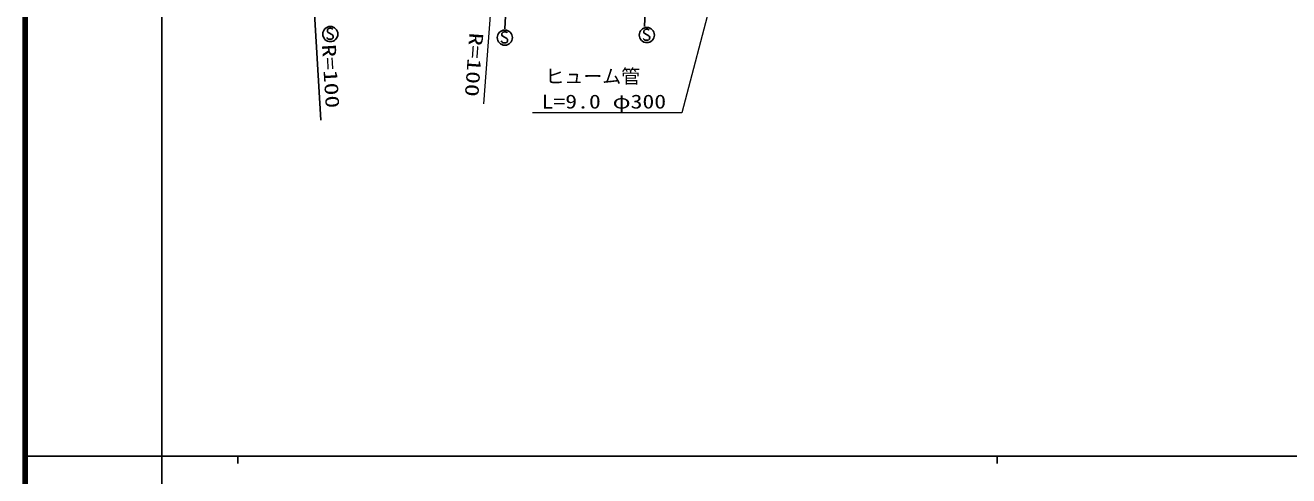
# Model space of a CAD drawing. Units: millimetres, scale not verified. Extents: x 40000 to 680000, y 20000 to 380000.
# Drawn here: x 40000 to 206371, y 202409 to 261655 of the extents above; entities that cross this region are included whole.
import ezdxf
from ezdxf.enums import TextEntityAlignment as Align

# ---------------------------------------------------------------- set-up
doc = ezdxf.new("R2010")
doc.units = ezdxf.units.MM
doc.header["$LTSCALE"] = 1000
for name, color, linetype, lineweight in [('M-BGD', 7, 'Continuous', 25), ('M-BGD-HTXT', 7, 'Continuous', 13), ('M-STR-STRC', 7, 'Continuous', 25), ('M-TTL', 2, 'Continuous', 140), ('M-TTL-BAND', 7, 'Continuous', 25)]:
    doc.layers.add(name, color=color, linetype=linetype, lineweight=lineweight)
doc.styles.add('ＭＳ ゴシック', font='')
doc.styles.get('ＭＳ ゴシック').set_extended_font_data('MS Gothic')

# ---------------------------------------------------------------- blocks, each defined once
blk = doc.blocks.new('BUHIN78')
at = {"color": 7, "linetype": 'Continuous', "lineweight": 25}
blk.add_lwpolyline([(-594, 400), (-661, 354), (-706, 285), (-741, 184), (-764, 30), (-748, -103), (-689, -223), (-590, -303), (-477, -325), (-402, -331), (-297, -305), (-233, -244), (158, 250), (255, 296), (385, 318), (502, 291), (591, 242), (670, 160), (692, 0), (659, -227), (630, -324), (572, -412), (486, -480), (362, -533)], dxfattribs=at)
blk.add_circle((0, 0), 995, dxfattribs=at)

msp = doc.modelspace()

# ---------------------------------------------------------------- linework, layer by layer
at = {"layer": 'M-BGD'}
msp.add_line((77151, 279117), (78909, 249184), dxfattribs=at)
at = {"layer": 'M-BGD-HTXT'}
for p, q in [((104691, 309211), (100338, 251308)), ((133895, 278548), (126472, 250119)), ((126472, 250119), (106774, 250119))]:
    msp.add_line(p, q, dxfattribs=at)
at = {"layer": 'M-STR-STRC'}
for p, q in [((103976, 277473), (103151, 261209)), ((122185, 277650), (121553, 261510))]:
    msp.add_line(p, q, dxfattribs=at)
at = {"layer": 'M-TTL'}
msp.add_line((40000, 380000), (40000, 20000), dxfattribs=at)
at = {"layer": 'M-TTL-BAND'}
for p, q in [((58000, 370000), (58000, 20000)), ((40000, 205000), (579000, 205000)), ((68000, 205000), (68000, 204000)), ((168000, 205000), (168000, 204000))]:
    msp.add_line(p, q, dxfattribs=at)

# ---------------------------------------------------------------- block references
at = {"layer": 'M-STR-STRC', "rotation": 278.27518}
for p in [(80169, 260502), (121852, 260372), (103151, 260031)]:
    msp.add_blockref('BUHIN78', p, dxfattribs=at)

# ---------------------------------------------------------------- texts
at = {"layer": 'M-BGD-HTXT', "style": 'ＭＳ ゴシック', "width": 1.35}
for rotation, p in [(265.8, (97950, 260765)), (273.5, (78517, 259064))]:
    msp.add_text('R=100', height=1833, rotation=rotation, dxfattribs=at).set_placement(p, align=Align.BOTTOM_LEFT)
at = {"layer": 'M-BGD-HTXT', "style": 'ＭＳ ゴシック'}
msp.add_text('ヒューム管', height=1833, dxfattribs=at).set_placement((108476, 253477), align=Align.BOTTOM_LEFT)
at = {"layer": 'M-BGD-HTXT', "style": 'ＭＳ ゴシック', "width": 1.25}
msp.add_text('L=9.0 φ300', height=1833, dxfattribs=at).set_placement((107990, 250158), align=Align.BOTTOM_LEFT)

doc.saveas('drawing.dxf')
